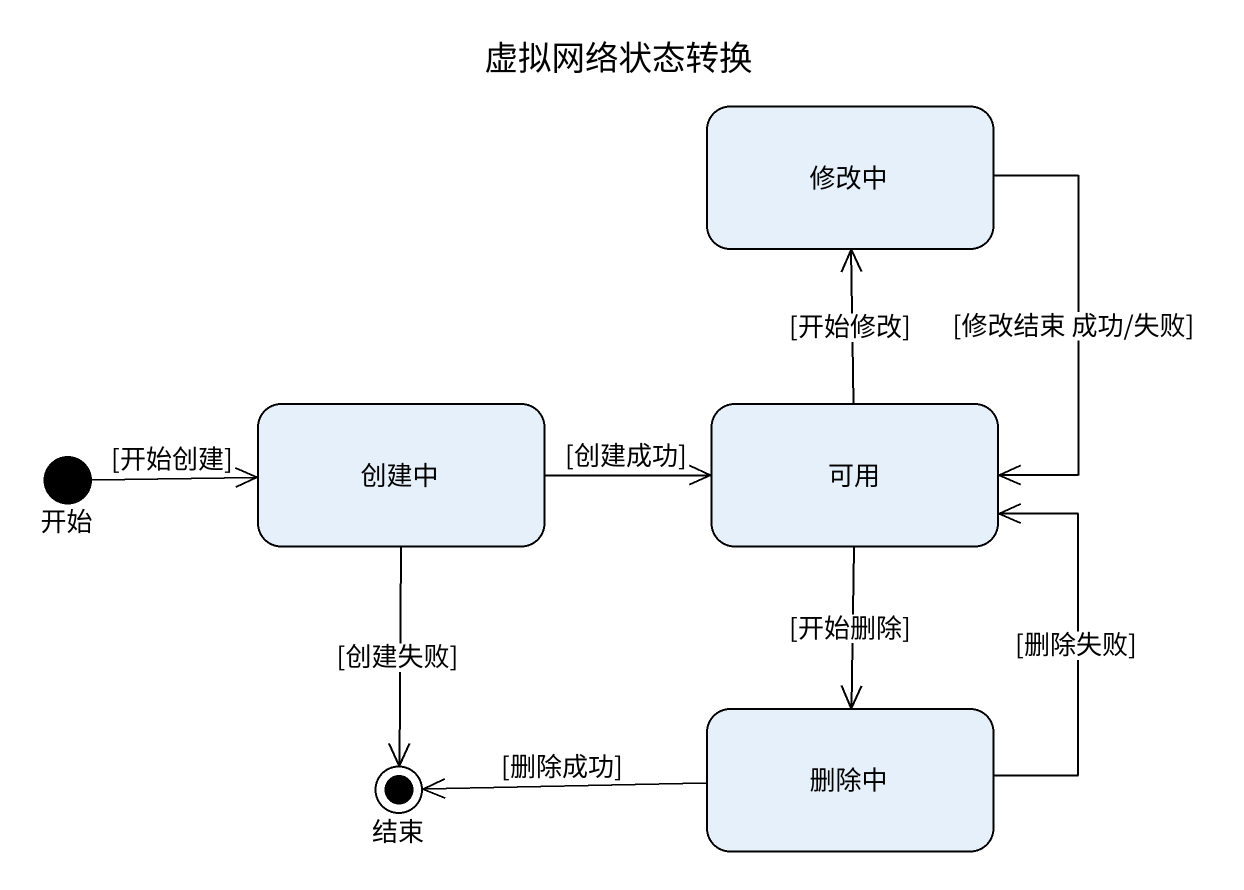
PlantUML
@startuml
title 虚拟网络状态转换
hide empty description
state 修改中
state 创建中
state 可用
state 开始 <<start>>
state 删除中
state 结束 <<end>>
修改中 --> 可用 : [修改结束 成功/失败]
创建中 -right-> 可用 : [创建成功]
创建中 --> 结束 : [创建失败]
可用 -up-> 修改中 : [开始修改]
可用 --> 删除中 : [开始删除]
开始 -right-> 创建中 : [开始创建]
删除中 -up-> 可用 : [删除失败]
删除中 -left-> 结束 : [删除成功]
@enduml
